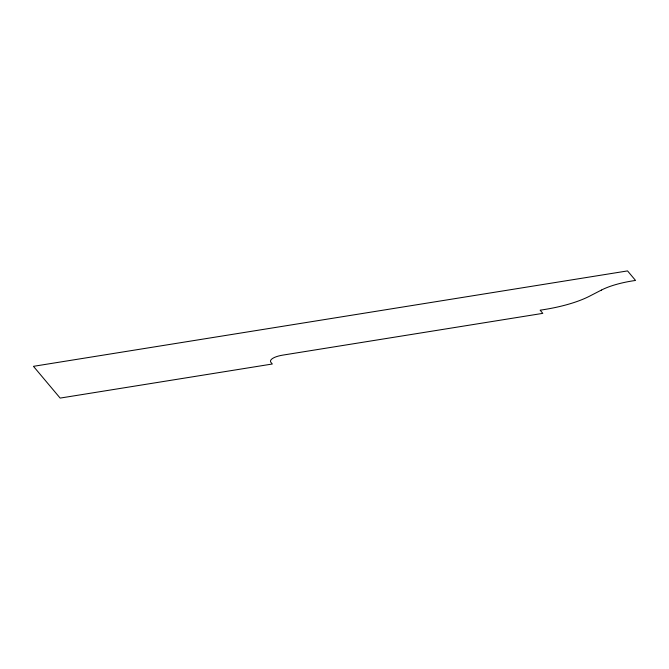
<?xml version="1.0" encoding="UTF-8"?>
<svg xmlns="http://www.w3.org/2000/svg" width="669" height="669" viewBox="0 0 669 669"><rect width="100%" height="100%" fill="white"/><g stroke="black" fill="none" stroke-linecap="round" stroke-linejoin="round"><path stroke-width="1" d="M601.381 290.087L589.598 296.158A81.3 25.798 -5.1 0 1 540.142 310.182L542.81 313.36L282.895 355.105A16.466 5.227 -5.1 0 0 270.978 362.422L272.316 364.011L60.143 398.088L33.45 366.328L627.539 270.912L635.55 280.445A55.602 17.645 -5.1 0 0 601.381 290.087"/></g></svg>
